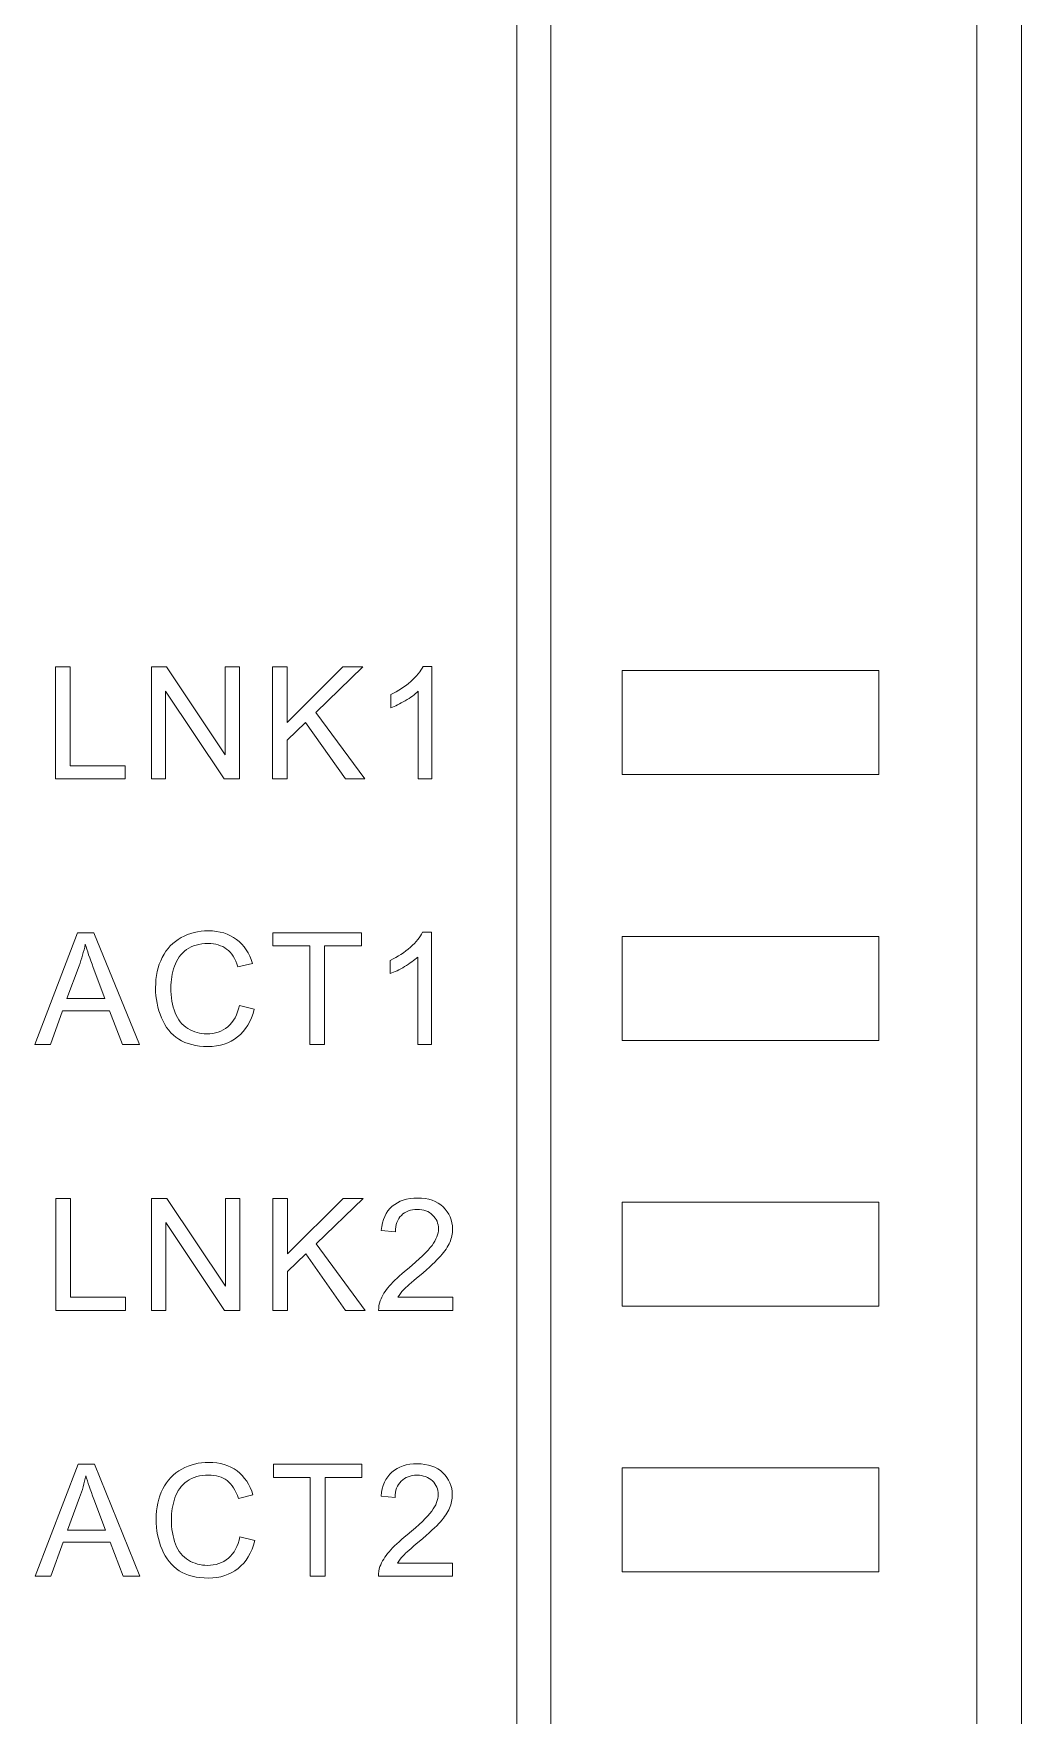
# Model space of a CAD drawing. Header units: millimetres. Extents: x 33157 to 59611, y -29750 to 1750.
# Drawn here: x 54106.2 to 54124.05, y -3105.41 to -3075.04 of the extents above; entities that cross this region are included whole.
import ezdxf

# ---------------------------------------------------------------- set-up
doc = ezdxf.new("R2010")
doc.units = ezdxf.units.MM
doc.layers.get('0').update_dxf_attribs({"lineweight": 18})

msp = doc.modelspace()

# ---------------------------------------------------------------- linework, layer by layer
at = {"lineweight": 9}
for p, q in [((54114.933, -3043.278), (54114.933, -3107.761)), ((54115.547, -3043.278), (54115.547, -3170.694)), ((54123.249, -3047.493), (54123.249, -3168.946)), ((54124.052, -3048.296), (54124.052, -3168.464))]:
    msp.add_line(p, q, dxfattribs=at)
for points in [[(54116.841, -3088.423), (54121.473, -3088.423), (54121.473, -3086.545), (54116.841, -3086.545)], [(54116.841, -3093.223), (54121.473, -3093.223), (54121.473, -3091.345), (54116.841, -3091.345)], [(54116.841, -3098.023), (54121.473, -3098.023), (54121.473, -3096.145), (54116.841, -3096.145)], [(54116.841, -3102.823), (54121.473, -3102.823), (54121.473, -3100.945), (54116.841, -3100.945)], [(54116.841, -3102.823), (54121.473, -3102.823), (54121.473, -3100.945), (54116.841, -3100.945)]]:
    msp.add_lwpolyline(points, close=True, dxfattribs=at)
for points, knots in [([(54106.597, -3088.499), (54106.597, -3088.499), (54106.597, -3086.478), (54106.597, -3086.478), (54106.597, -3086.478), (54106.865, -3086.478), (54106.865, -3086.478), (54106.865, -3086.478), (54106.865, -3088.262), (54106.865, -3088.262), (54106.865, -3088.262), (54107.858, -3088.262), (54107.858, -3088.262), (54107.858, -3088.262), (54107.858, -3088.499), (54107.858, -3088.499), (54107.858, -3088.499), (54106.597, -3088.499), (54106.597, -3088.499)], [0, 0, 0, 0, 147627.538456, 147627.538456, 147627.538456, 295255.076911, 295255.076911, 295255.076911, 442882.615367, 442882.615367, 442882.615367, 590510.153823, 590510.153823, 590510.153823, 738137.692278, 738137.692278, 738137.692278, 885765.230734, 885765.230734, 885765.230734, 885765.230734]), ([(54108.331, -3088.499), (54108.331, -3088.499), (54108.331, -3086.478), (54108.331, -3086.478), (54108.331, -3086.478), (54108.606, -3086.478), (54108.606, -3086.478), (54108.606, -3086.478), (54109.666, -3088.064), (54109.666, -3088.064), (54109.666, -3088.064), (54109.666, -3086.478), (54109.666, -3086.478), (54109.666, -3086.478), (54109.923, -3086.478), (54109.923, -3086.478), (54109.923, -3086.478), (54109.923, -3088.499), (54109.923, -3088.499), (54109.923, -3088.499), (54109.648, -3088.499), (54109.648, -3088.499), (54109.648, -3088.499), (54108.588, -3086.913), (54108.588, -3086.913), (54108.588, -3086.913), (54108.588, -3088.499), (54108.588, -3088.499), (54108.588, -3088.499), (54108.331, -3088.499), (54108.331, -3088.499)], [0, 0, 0, 0, 142377.688911, 142377.688911, 142377.688911, 284755.377822, 284755.377822, 284755.377822, 427133.066733, 427133.066733, 427133.066733, 569510.755644, 569510.755644, 569510.755644, 711888.444556, 711888.444556, 711888.444556, 854266.133467, 854266.133467, 854266.133467, 996643.822378, 996643.822378, 996643.822378, 1139021.511289, 1139021.511289, 1139021.511289, 1281399.2002, 1281399.2002, 1281399.2002, 1423776.889111, 1423776.889111, 1423776.889111, 1423776.889111]), ([(54110.518, -3088.499), (54110.518, -3088.499), (54110.518, -3086.478), (54110.518, -3086.478), (54110.518, -3086.478), (54110.786, -3086.478), (54110.786, -3086.478), (54110.786, -3086.478), (54110.786, -3087.48), (54110.786, -3087.48), (54110.786, -3087.48), (54111.79, -3086.478), (54111.79, -3086.478), (54111.79, -3086.478), (54112.152, -3086.478), (54112.152, -3086.478), (54112.152, -3086.478), (54111.304, -3087.298), (54111.304, -3087.298), (54111.304, -3087.298), (54112.189, -3088.499), (54112.189, -3088.499), (54112.189, -3088.499), (54111.836, -3088.499), (54111.836, -3088.499), (54111.836, -3088.499), (54111.117, -3087.479), (54111.117, -3087.479), (54111.117, -3087.479), (54110.786, -3087.799), (54110.786, -3087.799), (54110.786, -3087.799), (54110.786, -3088.499), (54110.786, -3088.499), (54110.786, -3088.499), (54110.518, -3088.499), (54110.518, -3088.499)], [0, 0, 0, 0, 141069.633308, 141069.633308, 141069.633308, 282139.266615, 282139.266615, 282139.266615, 423208.899923, 423208.899923, 423208.899923, 564278.533231, 564278.533231, 564278.533231, 705348.166539, 705348.166539, 705348.166539, 846417.799846, 846417.799846, 846417.799846, 987487.433154, 987487.433154, 987487.433154, 1128557.066462, 1128557.066462, 1128557.066462, 1269626.699769, 1269626.699769, 1269626.699769, 1410696.333077, 1410696.333077, 1410696.333077, 1551765.966385, 1551765.966385, 1551765.966385, 1692835.599692, 1692835.599692, 1692835.599692, 1692835.599692]), ([(54113.401, -3088.499), (54113.401, -3088.499), (54113.153, -3088.499), (54113.153, -3088.499), (54113.153, -3088.499), (54113.153, -3086.917), (54113.153, -3086.917), (54113.093, -3086.975), (54113.014, -3087.032), (54112.917, -3087.089), (54112.82, -3087.146), (54112.733, -3087.188), (54112.656, -3087.217), (54112.656, -3087.217), (54112.656, -3086.977), (54112.656, -3086.977), (54112.795, -3086.912), (54112.916, -3086.833), (54113.02, -3086.74), (54113.124, -3086.647), (54113.198, -3086.557), (54113.241, -3086.47), (54113.241, -3086.47), (54113.401, -3086.47), (54113.401, -3086.47), (54113.401, -3086.47), (54113.401, -3088.499), (54113.401, -3088.499)], [0, 0, 0, 0, 143091.629574, 143091.629574, 143091.629574, 286183.259148, 286183.259148, 286183.259148, 429274.888721, 429274.888721, 429274.888721, 572366.518295, 572366.518295, 572366.518295, 715458.147869, 715458.147869, 715458.147869, 858549.777443, 858549.777443, 858549.777443, 1001641.407016, 1001641.407016, 1001641.407016, 1144733.03659, 1144733.03659, 1144733.03659, 1287824.666164, 1287824.666164, 1287824.666164, 1287824.666164]), ([(54106.223, -3093.299), (54106.223, -3093.299), (54106.998, -3091.278), (54106.998, -3091.278), (54106.998, -3091.278), (54107.292, -3091.278), (54107.292, -3091.278), (54107.292, -3091.278), (54108.114, -3093.299), (54108.114, -3093.299), (54108.114, -3093.299), (54107.81, -3093.299), (54107.81, -3093.299), (54107.81, -3093.299), (54107.576, -3092.686), (54107.576, -3092.686), (54107.576, -3092.686), (54106.725, -3092.686), (54106.725, -3092.686), (54106.725, -3092.686), (54106.506, -3093.299), (54106.506, -3093.299), (54106.506, -3093.299), (54106.223, -3093.299), (54106.223, -3093.299)], [0, 0, 0, 0, 144351.041569, 144351.041569, 144351.041569, 288702.083138, 288702.083138, 288702.083138, 433053.124706, 433053.124706, 433053.124706, 577404.166275, 577404.166275, 577404.166275, 721755.207844, 721755.207844, 721755.207844, 866106.249413, 866106.249413, 866106.249413, 1010457.290981, 1010457.290981, 1010457.290981, 1154808.33255, 1154808.33255, 1154808.33255, 1154808.33255]), ([(54109.923, -3092.59), (54109.923, -3092.59), (54110.191, -3092.658), (54110.191, -3092.658), (54110.135, -3092.877), (54110.034, -3093.044), (54109.889, -3093.16), (54109.743, -3093.275), (54109.566, -3093.333), (54109.355, -3093.333), (54109.138, -3093.333), (54108.961, -3093.289), (54108.825, -3093.2), (54108.688, -3093.111), (54108.585, -3092.983), (54108.514, -3092.815), (54108.443, -3092.646), (54108.407, -3092.466), (54108.407, -3092.273), (54108.407, -3092.063), (54108.447, -3091.88), (54108.528, -3091.723), (54108.608, -3091.566), (54108.722, -3091.447), (54108.87, -3091.366), (54109.019, -3091.285), (54109.182, -3091.244), (54109.36, -3091.244), (54109.562, -3091.244), (54109.732, -3091.296), (54109.869, -3091.399), (54110.007, -3091.502), (54110.103, -3091.646), (54110.157, -3091.832), (54110.157, -3091.832), (54109.894, -3091.894), (54109.894, -3091.894), (54109.848, -3091.748), (54109.78, -3091.64), (54109.691, -3091.574), (54109.602, -3091.506), (54109.49, -3091.473), (54109.355, -3091.473), (54109.2, -3091.473), (54109.07, -3091.51), (54108.966, -3091.584), (54108.862, -3091.659), (54108.789, -3091.759), (54108.747, -3091.884), (54108.705, -3092.01), (54108.684, -3092.139), (54108.684, -3092.272), (54108.684, -3092.444), (54108.709, -3092.594), (54108.759, -3092.722), (54108.808, -3092.85), (54108.886, -3092.946), (54108.991, -3093.009), (54109.097, -3093.073), (54109.211, -3093.104), (54109.333, -3093.104), (54109.483, -3093.104), (54109.609, -3093.061), (54109.712, -3092.975), (54109.816, -3092.888), (54109.886, -3092.76), (54109.923, -3092.59)], [0, 0, 0, 0, 138087.322503, 138087.322503, 138087.322503, 276174.645005, 276174.645005, 276174.645005, 414261.967508, 414261.967508, 414261.967508, 552349.290011, 552349.290011, 552349.290011, 690436.612514, 690436.612514, 690436.612514, 828523.935016, 828523.935016, 828523.935016, 966611.257519, 966611.257519, 966611.257519, 1104698.580022, 1104698.580022, 1104698.580022, 1242785.902525, 1242785.902525, 1242785.902525, 1380873.225027, 1380873.225027, 1380873.225027, 1518960.54753, 1518960.54753, 1518960.54753, 1657047.870033, 1657047.870033, 1657047.870033, 1795135.192536, 1795135.192536, 1795135.192536, 1933222.515038, 1933222.515038, 1933222.515038, 2071309.837541, 2071309.837541, 2071309.837541, 2209397.160044, 2209397.160044, 2209397.160044, 2347484.482547, 2347484.482547, 2347484.482547, 2485571.805049, 2485571.805049, 2485571.805049, 2623659.127552, 2623659.127552, 2623659.127552, 2761746.450055, 2761746.450055, 2761746.450055, 2899833.772558, 2899833.772558, 2899833.772558, 3037921.09506, 3037921.09506, 3037921.09506, 3037921.09506]), ([(54111.192, -3093.299), (54111.192, -3093.299), (54111.192, -3091.515), (54111.192, -3091.515), (54111.192, -3091.515), (54110.526, -3091.515), (54110.526, -3091.515), (54110.526, -3091.515), (54110.526, -3091.278), (54110.526, -3091.278), (54110.526, -3091.278), (54112.126, -3091.278), (54112.126, -3091.278), (54112.126, -3091.278), (54112.126, -3091.515), (54112.126, -3091.515), (54112.126, -3091.515), (54111.46, -3091.515), (54111.46, -3091.515), (54111.46, -3091.515), (54111.46, -3093.299), (54111.46, -3093.299), (54111.46, -3093.299), (54111.192, -3093.299), (54111.192, -3093.299)], [0, 0, 0, 0, 144361.112463, 144361.112463, 144361.112463, 288722.224927, 288722.224927, 288722.224927, 433083.33739, 433083.33739, 433083.33739, 577444.449854, 577444.449854, 577444.449854, 721805.562317, 721805.562317, 721805.562317, 866166.674781, 866166.674781, 866166.674781, 1010527.787244, 1010527.787244, 1010527.787244, 1154888.899708, 1154888.899708, 1154888.899708, 1154888.899708]), ([(54113.392, -3093.299), (54113.392, -3093.299), (54113.143, -3093.299), (54113.143, -3093.299), (54113.143, -3093.299), (54113.143, -3091.717), (54113.143, -3091.717), (54113.083, -3091.775), (54113.005, -3091.832), (54112.908, -3091.889), (54112.811, -3091.946), (54112.724, -3091.988), (54112.646, -3092.017), (54112.646, -3092.017), (54112.646, -3091.777), (54112.646, -3091.777), (54112.785, -3091.712), (54112.907, -3091.633), (54113.011, -3091.54), (54113.114, -3091.447), (54113.188, -3091.357), (54113.232, -3091.27), (54113.232, -3091.27), (54113.392, -3091.27), (54113.392, -3091.27), (54113.392, -3091.27), (54113.392, -3093.299), (54113.392, -3093.299)], [0, 0, 0, 0, 143097.980274, 143097.980274, 143097.980274, 286195.960547, 286195.960547, 286195.960547, 429293.940821, 429293.940821, 429293.940821, 572391.921094, 572391.921094, 572391.921094, 715489.901368, 715489.901368, 715489.901368, 858587.881641, 858587.881641, 858587.881641, 1001685.861915, 1001685.861915, 1001685.861915, 1144783.842188, 1144783.842188, 1144783.842188, 1287881.822462, 1287881.822462, 1287881.822462, 1287881.822462]), ([(54106.804, -3092.469), (54106.804, -3092.469), (54107.493, -3092.469), (54107.493, -3092.469), (54107.493, -3092.469), (54107.282, -3091.909), (54107.282, -3091.909), (54107.218, -3091.739), (54107.17, -3091.598), (54107.137, -3091.487), (54107.109, -3091.619), (54107.072, -3091.748), (54107.026, -3091.876), (54107.026, -3091.876), (54106.804, -3092.469), (54106.804, -3092.469)], [0, 0, 0, 0, 149948.155302, 149948.155302, 149948.155302, 299896.310604, 299896.310604, 299896.310604, 449844.465906, 449844.465906, 449844.465906, 599792.621208, 599792.621208, 599792.621208, 749740.77651, 749740.77651, 749740.77651, 749740.77651]), ([(54106.602, -3098.099), (54106.602, -3098.099), (54106.602, -3096.078), (54106.602, -3096.078), (54106.602, -3096.078), (54106.87, -3096.078), (54106.87, -3096.078), (54106.87, -3096.078), (54106.87, -3097.862), (54106.87, -3097.862), (54106.87, -3097.862), (54107.863, -3097.862), (54107.863, -3097.862), (54107.863, -3097.862), (54107.863, -3098.099), (54107.863, -3098.099), (54107.863, -3098.099), (54106.602, -3098.099), (54106.602, -3098.099)], [0, 0, 0, 0, 147641.262009, 147641.262009, 147641.262009, 295282.524018, 295282.524018, 295282.524018, 442923.786028, 442923.786028, 442923.786028, 590565.048037, 590565.048037, 590565.048037, 738206.310046, 738206.310046, 738206.310046, 885847.572055, 885847.572055, 885847.572055, 885847.572055]), ([(54108.336, -3098.099), (54108.336, -3098.099), (54108.336, -3096.078), (54108.336, -3096.078), (54108.336, -3096.078), (54108.611, -3096.078), (54108.611, -3096.078), (54108.611, -3096.078), (54109.671, -3097.664), (54109.671, -3097.664), (54109.671, -3097.664), (54109.671, -3096.078), (54109.671, -3096.078), (54109.671, -3096.078), (54109.928, -3096.078), (54109.928, -3096.078), (54109.928, -3096.078), (54109.928, -3098.099), (54109.928, -3098.099), (54109.928, -3098.099), (54109.653, -3098.099), (54109.653, -3098.099), (54109.653, -3098.099), (54108.593, -3096.513), (54108.593, -3096.513), (54108.593, -3096.513), (54108.593, -3098.099), (54108.593, -3098.099), (54108.593, -3098.099), (54108.336, -3098.099), (54108.336, -3098.099)], [0, 0, 0, 0, 142390.922298, 142390.922298, 142390.922298, 284781.844595, 284781.844595, 284781.844595, 427172.766893, 427172.766893, 427172.766893, 569563.68919, 569563.68919, 569563.68919, 711954.611488, 711954.611488, 711954.611488, 854345.533786, 854345.533786, 854345.533786, 996736.456083, 996736.456083, 996736.456083, 1139127.378381, 1139127.378381, 1139127.378381, 1281518.300678, 1281518.300678, 1281518.300678, 1423909.222976, 1423909.222976, 1423909.222976, 1423909.222976]), ([(54110.523, -3098.099), (54110.523, -3098.099), (54110.523, -3096.078), (54110.523, -3096.078), (54110.523, -3096.078), (54110.791, -3096.078), (54110.791, -3096.078), (54110.791, -3096.078), (54110.791, -3097.08), (54110.791, -3097.08), (54110.791, -3097.08), (54111.795, -3096.078), (54111.795, -3096.078), (54111.795, -3096.078), (54112.157, -3096.078), (54112.157, -3096.078), (54112.157, -3096.078), (54111.309, -3096.898), (54111.309, -3096.898), (54111.309, -3096.898), (54112.194, -3098.099), (54112.194, -3098.099), (54112.194, -3098.099), (54111.841, -3098.099), (54111.841, -3098.099), (54111.841, -3098.099), (54111.122, -3097.079), (54111.122, -3097.079), (54111.122, -3097.079), (54110.791, -3097.399), (54110.791, -3097.399), (54110.791, -3097.399), (54110.791, -3098.099), (54110.791, -3098.099), (54110.791, -3098.099), (54110.523, -3098.099), (54110.523, -3098.099)], [0, 0, 0, 0, 141082.74411, 141082.74411, 141082.74411, 282165.488219, 282165.488219, 282165.488219, 423248.232329, 423248.232329, 423248.232329, 564330.976439, 564330.976439, 564330.976439, 705413.720548, 705413.720548, 705413.720548, 846496.464658, 846496.464658, 846496.464658, 987579.208768, 987579.208768, 987579.208768, 1128661.952877, 1128661.952877, 1128661.952877, 1269744.696987, 1269744.696987, 1269744.696987, 1410827.441097, 1410827.441097, 1410827.441097, 1551910.185207, 1551910.185207, 1551910.185207, 1692992.929316, 1692992.929316, 1692992.929316, 1692992.929316]), ([(54113.776, -3097.862), (54113.776, -3097.862), (54113.776, -3098.099), (54113.776, -3098.099), (54113.776, -3098.099), (54112.438, -3098.099), (54112.438, -3098.099), (54112.436, -3098.039), (54112.446, -3097.982), (54112.467, -3097.926), (54112.501, -3097.835), (54112.556, -3097.746), (54112.632, -3097.658), (54112.708, -3097.57), (54112.816, -3097.468), (54112.957, -3097.353), (54113.175, -3097.173), (54113.324, -3097.03), (54113.402, -3096.925), (54113.48, -3096.819), (54113.519, -3096.72), (54113.519, -3096.626), (54113.519, -3096.527), (54113.484, -3096.445), (54113.413, -3096.377), (54113.342, -3096.31), (54113.25, -3096.276), (54113.137, -3096.276), (54113.017, -3096.276), (54112.921, -3096.311), (54112.849, -3096.383), (54112.777, -3096.454), (54112.741, -3096.553), (54112.74, -3096.679), (54112.74, -3096.679), (54112.486, -3096.654), (54112.486, -3096.654), (54112.503, -3096.464), (54112.569, -3096.319), (54112.683, -3096.219), (54112.797, -3096.12), (54112.95, -3096.07), (54113.143, -3096.07), (54113.336, -3096.07), (54113.49, -3096.123), (54113.603, -3096.231), (54113.716, -3096.339), (54113.773, -3096.472), (54113.773, -3096.631), (54113.773, -3096.712), (54113.756, -3096.792), (54113.723, -3096.87), (54113.69, -3096.948), (54113.635, -3097.031), (54113.558, -3097.117), (54113.481, -3097.203), (54113.354, -3097.322), (54113.176, -3097.473), (54113.027, -3097.598), (54112.931, -3097.683), (54112.889, -3097.727), (54112.846, -3097.772), (54112.811, -3097.817), (54112.784, -3097.862), (54112.784, -3097.862), (54113.776, -3097.862), (54113.776, -3097.862)], [0, 0, 0, 0, 138103.646099, 138103.646099, 138103.646099, 276207.292198, 276207.292198, 276207.292198, 414310.938296, 414310.938296, 414310.938296, 552414.584395, 552414.584395, 552414.584395, 690518.230494, 690518.230494, 690518.230494, 828621.876593, 828621.876593, 828621.876593, 966725.522692, 966725.522692, 966725.522692, 1104829.168791, 1104829.168791, 1104829.168791, 1242932.814889, 1242932.814889, 1242932.814889, 1381036.460988, 1381036.460988, 1381036.460988, 1519140.107087, 1519140.107087, 1519140.107087, 1657243.753186, 1657243.753186, 1657243.753186, 1795347.399285, 1795347.399285, 1795347.399285, 1933451.045383, 1933451.045383, 1933451.045383, 2071554.691482, 2071554.691482, 2071554.691482, 2209658.337581, 2209658.337581, 2209658.337581, 2347761.98368, 2347761.98368, 2347761.98368, 2485865.629779, 2485865.629779, 2485865.629779, 2623969.275878, 2623969.275878, 2623969.275878, 2762072.921976, 2762072.921976, 2762072.921976, 2900176.568075, 2900176.568075, 2900176.568075, 3038280.214174, 3038280.214174, 3038280.214174, 3038280.214174]), ([(54106.232, -3102.899), (54106.232, -3102.899), (54107.007, -3100.878), (54107.007, -3100.878), (54107.007, -3100.878), (54107.301, -3100.878), (54107.301, -3100.878), (54107.301, -3100.878), (54108.124, -3102.899), (54108.124, -3102.899), (54108.124, -3102.899), (54107.82, -3102.899), (54107.82, -3102.899), (54107.82, -3102.899), (54107.586, -3102.286), (54107.586, -3102.286), (54107.586, -3102.286), (54106.735, -3102.286), (54106.735, -3102.286), (54106.735, -3102.286), (54106.516, -3102.899), (54106.516, -3102.899), (54106.516, -3102.899), (54106.232, -3102.899), (54106.232, -3102.899)], [0, 0, 0, 0, 144364.472183, 144364.472183, 144364.472183, 288728.944365, 288728.944365, 288728.944365, 433093.416548, 433093.416548, 433093.416548, 577457.88873, 577457.88873, 577457.88873, 721822.360913, 721822.360913, 721822.360913, 866186.833095, 866186.833095, 866186.833095, 1010551.305278, 1010551.305278, 1010551.305278, 1154915.77746, 1154915.77746, 1154915.77746, 1154915.77746]), ([(54106.814, -3102.069), (54106.814, -3102.069), (54107.502, -3102.069), (54107.502, -3102.069), (54107.502, -3102.069), (54107.291, -3101.509), (54107.291, -3101.509), (54107.228, -3101.339), (54107.18, -3101.198), (54107.147, -3101.087), (54107.119, -3101.219), (54107.082, -3101.348), (54107.035, -3101.476), (54107.035, -3101.476), (54106.814, -3102.069), (54106.814, -3102.069)], [0, 0, 0, 0, 149961.144738, 149961.144738, 149961.144738, 299922.289477, 299922.289477, 299922.289477, 449883.434215, 449883.434215, 449883.434215, 599844.578953, 599844.578953, 599844.578953, 749805.723692, 749805.723692, 749805.723692, 749805.723692]), ([(54109.932, -3102.19), (54109.932, -3102.19), (54110.2, -3102.258), (54110.2, -3102.258), (54110.144, -3102.477), (54110.044, -3102.644), (54109.898, -3102.76), (54109.753, -3102.875), (54109.575, -3102.933), (54109.365, -3102.933), (54109.148, -3102.933), (54108.971, -3102.889), (54108.834, -3102.8), (54108.698, -3102.711), (54108.595, -3102.583), (54108.524, -3102.415), (54108.453, -3102.246), (54108.417, -3102.066), (54108.417, -3101.873), (54108.417, -3101.663), (54108.457, -3101.48), (54108.537, -3101.323), (54108.618, -3101.166), (54108.732, -3101.047), (54108.88, -3100.966), (54109.028, -3100.885), (54109.191, -3100.844), (54109.369, -3100.844), (54109.572, -3100.844), (54109.741, -3100.896), (54109.879, -3100.999), (54110.016, -3101.102), (54110.112, -3101.246), (54110.167, -3101.432), (54110.167, -3101.432), (54109.904, -3101.494), (54109.904, -3101.494), (54109.857, -3101.348), (54109.789, -3101.24), (54109.7, -3101.174), (54109.611, -3101.106), (54109.5, -3101.073), (54109.365, -3101.073), (54109.21, -3101.073), (54109.08, -3101.11), (54108.976, -3101.184), (54108.872, -3101.259), (54108.799, -3101.359), (54108.757, -3101.484), (54108.715, -3101.61), (54108.693, -3101.739), (54108.693, -3101.872), (54108.693, -3102.044), (54108.718, -3102.194), (54108.768, -3102.322), (54108.818, -3102.45), (54108.896, -3102.546), (54109.001, -3102.609), (54109.106, -3102.673), (54109.22, -3102.704), (54109.343, -3102.704), (54109.492, -3102.704), (54109.619, -3102.661), (54109.722, -3102.575), (54109.826, -3102.488), (54109.896, -3102.36), (54109.932, -3102.19)], [0, 0, 0, 0, 138100.167525, 138100.167525, 138100.167525, 276200.335049, 276200.335049, 276200.335049, 414300.502574, 414300.502574, 414300.502574, 552400.670098, 552400.670098, 552400.670098, 690500.837623, 690500.837623, 690500.837623, 828601.005148, 828601.005148, 828601.005148, 966701.172672, 966701.172672, 966701.172672, 1104801.340197, 1104801.340197, 1104801.340197, 1242901.507721, 1242901.507721, 1242901.507721, 1381001.675246, 1381001.675246, 1381001.675246, 1519101.84277, 1519101.84277, 1519101.84277, 1657202.010295, 1657202.010295, 1657202.010295, 1795302.17782, 1795302.17782, 1795302.17782, 1933402.345344, 1933402.345344, 1933402.345344, 2071502.512869, 2071502.512869, 2071502.512869, 2209602.680393, 2209602.680393, 2209602.680393, 2347702.847918, 2347702.847918, 2347702.847918, 2485803.015443, 2485803.015443, 2485803.015443, 2623903.182967, 2623903.182967, 2623903.182967, 2762003.350492, 2762003.350492, 2762003.350492, 2900103.518016, 2900103.518016, 2900103.518016, 3038203.685541, 3038203.685541, 3038203.685541, 3038203.685541]), ([(54111.201, -3102.899), (54111.201, -3102.899), (54111.201, -3101.115), (54111.201, -3101.115), (54111.201, -3101.115), (54110.535, -3101.115), (54110.535, -3101.115), (54110.535, -3101.115), (54110.535, -3100.878), (54110.535, -3100.878), (54110.535, -3100.878), (54112.136, -3100.878), (54112.136, -3100.878), (54112.136, -3100.878), (54112.136, -3101.115), (54112.136, -3101.115), (54112.136, -3101.115), (54111.47, -3101.115), (54111.47, -3101.115), (54111.47, -3101.115), (54111.47, -3102.899), (54111.47, -3102.899), (54111.47, -3102.899), (54111.201, -3102.899), (54111.201, -3102.899)], [0, 0, 0, 0, 144374.542683, 144374.542683, 144374.542683, 288749.085366, 288749.085366, 288749.085366, 433123.628049, 433123.628049, 433123.628049, 577498.170732, 577498.170732, 577498.170732, 721872.713414, 721872.713414, 721872.713414, 866247.256097, 866247.256097, 866247.256097, 1010621.79878, 1010621.79878, 1010621.79878, 1154996.341463, 1154996.341463, 1154996.341463, 1154996.341463]), ([(54113.771, -3102.662), (54113.771, -3102.662), (54113.771, -3102.899), (54113.771, -3102.899), (54113.771, -3102.899), (54112.433, -3102.899), (54112.433, -3102.899), (54112.431, -3102.839), (54112.441, -3102.782), (54112.462, -3102.726), (54112.497, -3102.635), (54112.552, -3102.546), (54112.627, -3102.458), (54112.703, -3102.37), (54112.811, -3102.268), (54112.952, -3102.153), (54113.171, -3101.973), (54113.319, -3101.83), (54113.397, -3101.725), (54113.475, -3101.619), (54113.514, -3101.52), (54113.514, -3101.426), (54113.514, -3101.327), (54113.479, -3101.245), (54113.408, -3101.177), (54113.338, -3101.11), (54113.245, -3101.076), (54113.132, -3101.076), (54113.012, -3101.076), (54112.916, -3101.111), (54112.844, -3101.183), (54112.772, -3101.254), (54112.736, -3101.353), (54112.735, -3101.479), (54112.735, -3101.479), (54112.481, -3101.454), (54112.481, -3101.454), (54112.498, -3101.264), (54112.564, -3101.119), (54112.678, -3101.019), (54112.792, -3100.92), (54112.945, -3100.87), (54113.138, -3100.87), (54113.331, -3100.87), (54113.485, -3100.923), (54113.598, -3101.031), (54113.712, -3101.139), (54113.768, -3101.272), (54113.768, -3101.431), (54113.768, -3101.512), (54113.752, -3101.592), (54113.718, -3101.67), (54113.685, -3101.748), (54113.63, -3101.831), (54113.554, -3101.917), (54113.476, -3102.003), (54113.349, -3102.122), (54113.171, -3102.273), (54113.022, -3102.398), (54112.926, -3102.483), (54112.884, -3102.527), (54112.841, -3102.572), (54112.807, -3102.617), (54112.779, -3102.662), (54112.779, -3102.662), (54113.771, -3102.662), (54113.771, -3102.662)], [0, 0, 0, 0, 138110.045142, 138110.045142, 138110.045142, 276220.090285, 276220.090285, 276220.090285, 414330.135427, 414330.135427, 414330.135427, 552440.18057, 552440.18057, 552440.18057, 690550.225712, 690550.225712, 690550.225712, 828660.270855, 828660.270855, 828660.270855, 966770.315997, 966770.315997, 966770.315997, 1104880.36114, 1104880.36114, 1104880.36114, 1242990.406282, 1242990.406282, 1242990.406282, 1381100.451425, 1381100.451425, 1381100.451425, 1519210.496567, 1519210.496567, 1519210.496567, 1657320.54171, 1657320.54171, 1657320.54171, 1795430.586852, 1795430.586852, 1795430.586852, 1933540.631995, 1933540.631995, 1933540.631995, 2071650.677137, 2071650.677137, 2071650.677137, 2209760.72228, 2209760.72228, 2209760.72228, 2347870.767422, 2347870.767422, 2347870.767422, 2485980.812564, 2485980.812564, 2485980.812564, 2624090.857707, 2624090.857707, 2624090.857707, 2762200.902849, 2762200.902849, 2762200.902849, 2900310.947992, 2900310.947992, 2900310.947992, 3038420.993134, 3038420.993134, 3038420.993134, 3038420.993134])]:
    msp.add_open_spline(points, degree=3, knots=knots)

doc.saveas('drawing.dxf')
